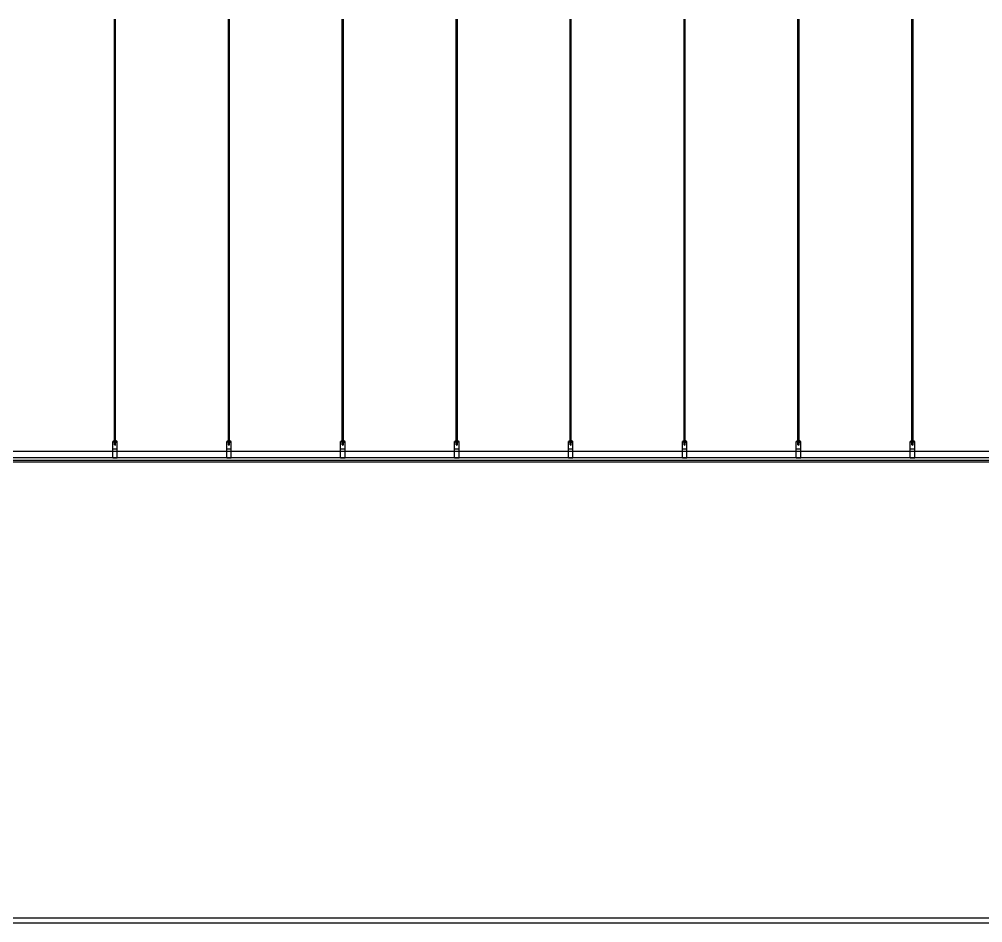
# Model space of a CAD drawing. Header units: millimetres. Extents: x 17311 to 801382, y -242618 to -104888.
# Drawn here: x 141084 to 148695, y -155278 to -148138 of the extents above; entities that cross this region are included whole.
import ezdxf

# ---------------------------------------------------------------- set-up
doc = ezdxf.new("R2010")
doc.units = ezdxf.units.MM
doc.header["$LTSCALE"] = 250
for name, color, linetype in [('A-CEIL', 8, 'Continuous'), ('A-CEIL_EL', 8, 'Continuous'), ('A-FIN', 6, 'Continuous'), ('A-FIN-8', 8, 'Continuous')]:
    doc.layers.add(name, color=color, linetype=linetype)

msp = doc.modelspace()

# ---------------------------------------------------------------- linework, layer by layer
at = {"layer": 'A-CEIL'}
for p, q in [((155204.2, -151626.1, 0), (134818.4, -151626.1, 0)), ((155204.2, -151638.1, 0), (134825.3, -151638.1, 0))]:
    msp.add_line(p, q, dxfattribs=at)
at = {"layer": 'A-CEIL_EL'}
for p, q in [((141835.6, -151502.3, 0), (141835.6, -148138.1, 0)), ((141844.6, -151502.3, 0), (141844.6, -148138.1, 0)), ((142735.6, -151502.3, 0), (142735.6, -148138.1, 0)), ((142744.6, -151502.3, 0), (142744.6, -148138.1, 0)), ((143635.6, -151502.3, 0), (143635.6, -148138.1, 0)), ((143644.6, -151502.3, 0), (143644.6, -148138.1, 0)), ((144535.6, -151502.3, 0), (144535.6, -148138.1, 0)), ((144544.6, -151502.3, 0), (144544.6, -148138.1, 0)), ((145435.6, -151502.3), (145435.6, -148138.1)), ((145444.6, -151502.3), (145444.6, -148138.1)), ((146335.6, -151502.3, 0), (146335.6, -148138.1, 0)), ((146344.6, -151502.3, 0), (146344.6, -148138.1, 0)), ((147235.6, -151502.3, 0), (147235.6, -148138.1, 0)), ((147244.6, -151502.3, 0), (147244.6, -148138.1, 0)), ((148135.6, -151502.3, 0), (148135.6, -148138.1, 0)), ((148144.6, -151502.3, 0), (148144.6, -148138.1, 0)), ((141853.6, -151473.6, 0), (141826.6, -151473.6, 0)), ((141826.6, -151473.6, 0), (141826.6, -151475.1, 0)), ((141849.6, -151468.6, 0), (141830.6, -151468.6, 0)), ((141830.6, -151468.6, 0), (141830.6, -151473.6, 0)), ((141849.6, -151468.6, 0), (141849.6, -151473.6, 0)), ((141853.6, -151473.6, 0), (141853.6, -151475.1, 0)), ((142753.6, -151473.6, 0), (142726.6, -151473.6, 0)), ((142726.6, -151473.6, 0), (142726.6, -151475.1, 0)), ((142749.6, -151468.6, 0), (142730.6, -151468.6, 0)), ((142730.6, -151468.6, 0), (142730.6, -151473.6, 0)), ((142749.6, -151468.6, 0), (142749.6, -151473.6, 0)), ((142753.6, -151473.6, 0), (142753.6, -151475.1, 0)), ((143653.6, -151473.6, 0), (143626.6, -151473.6, 0)), ((143626.6, -151473.6, 0), (143626.6, -151475.1, 0)), ((143649.6, -151468.6, 0), (143630.6, -151468.6, 0)), ((143630.6, -151468.6, 0), (143630.6, -151473.6, 0)), ((143649.6, -151468.6, 0), (143649.6, -151473.6, 0)), ((143653.6, -151473.6, 0), (143653.6, -151475.1, 0)), ((144553.6, -151473.6, 0), (144526.6, -151473.6, 0)), ((144526.6, -151473.6, 0), (144526.6, -151475.1, 0)), ((144549.6, -151468.6, 0), (144530.6, -151468.6, 0)), ((144530.6, -151468.6, 0), (144530.6, -151473.6, 0)), ((144549.6, -151468.6, 0), (144549.6, -151473.6, 0)), ((144553.6, -151473.6, 0), (144553.6, -151475.1, 0)), ((145453.6, -151473.6, 0), (145426.6, -151473.6, 0)), ((145426.6, -151473.6, 0), (145426.6, -151475.1, 0)), ((145449.6, -151468.6, 0), (145430.6, -151468.6, 0)), ((145430.6, -151468.6, 0), (145430.6, -151473.6, 0)), ((145449.6, -151468.6, 0), (145449.6, -151473.6, 0)), ((145453.6, -151473.6, 0), (145453.6, -151475.1, 0)), ((146353.6, -151473.6, 0), (146326.6, -151473.6, 0)), ((146326.6, -151473.6, 0), (146326.6, -151475.1, 0)), ((146349.6, -151468.6, 0), (146330.6, -151468.6, 0)), ((146330.6, -151468.6, 0), (146330.6, -151473.6, 0)), ((146349.6, -151468.6, 0), (146349.6, -151473.6, 0)), ((146353.6, -151473.6, 0), (146353.6, -151475.1, 0)), ((147253.6, -151473.6, 0), (147226.6, -151473.6, 0)), ((147226.6, -151473.6, 0), (147226.6, -151475.1, 0)), ((147249.6, -151468.6, 0), (147230.6, -151468.6, 0)), ((147230.6, -151468.6, 0), (147230.6, -151473.6, 0)), ((147249.6, -151468.6, 0), (147249.6, -151473.6, 0)), ((147253.6, -151473.6, 0), (147253.6, -151475.1, 0)), ((148153.6, -151473.6, 0), (148126.6, -151473.6, 0)), ((148126.6, -151473.6, 0), (148126.6, -151475.1, 0)), ((148149.6, -151468.6, 0), (148130.6, -151468.6, 0)), ((148130.6, -151468.6, 0), (148130.6, -151473.6, 0)), ((148149.6, -151468.6, 0), (148149.6, -151473.6, 0)), ((148153.6, -151473.6, 0), (148153.6, -151475.1, 0)), ((141822.6, -151606.3, 0), (141822.6, -151475.1, 0)), ((141857.6, -151475.1, 0), (141822.6, -151475.1, 0)), ((141857.6, -151476.3, 0), (141822.6, -151476.3, 0)), ((141857.6, -151534.6, 0), (141822.6, -151534.6, 0)), ((141826.6, -151476.3, 0), (141826.6, -151477.8, 0)), ((141853.6, -151477.8, 0), (141826.6, -151477.8, 0)), ((141830.6, -151477.8, 0), (141830.6, -151482.8, 0)), ((141849.6, -151482.8, 0), (141830.6, -151482.8, 0)), ((141835.6, -151502.3, 0), (141835.6, -151482.8, 0)), ((141844.6, -151502.3, 0), (141844.6, -151482.8, 0)), ((141849.6, -151477.8, 0), (141849.6, -151482.8, 0)), ((141853.6, -151476.3, 0), (141853.6, -151477.8, 0)), ((141857.6, -151606.3, 0), (141857.6, -151475.1, 0)), ((142722.6, -151606.3, 0), (142722.6, -151475.1, 0)), ((142757.6, -151475.1, 0), (142722.6, -151475.1, 0)), ((142757.6, -151476.3, 0), (142722.6, -151476.3, 0)), ((142757.6, -151534.6, 0), (142722.6, -151534.6, 0)), ((142726.6, -151476.3, 0), (142726.6, -151477.8, 0)), ((142753.6, -151477.8, 0), (142726.6, -151477.8, 0)), ((142730.6, -151477.8, 0), (142730.6, -151482.8, 0)), ((142749.6, -151482.8, 0), (142730.6, -151482.8, 0)), ((142735.6, -151502.3, 0), (142735.6, -151482.8, 0)), ((142744.6, -151502.3, 0), (142744.6, -151482.8, 0)), ((142749.6, -151477.8, 0), (142749.6, -151482.8, 0)), ((142753.6, -151476.3, 0), (142753.6, -151477.8, 0)), ((142757.6, -151606.3, 0), (142757.6, -151475.1, 0)), ((143622.6, -151606.3, 0), (143622.6, -151475.1, 0)), ((143657.6, -151475.1, 0), (143622.6, -151475.1, 0)), ((143657.6, -151476.3, 0), (143622.6, -151476.3, 0)), ((143657.6, -151534.6, 0), (143622.6, -151534.6, 0)), ((143626.6, -151476.3, 0), (143626.6, -151477.8, 0)), ((143653.6, -151477.8, 0), (143626.6, -151477.8, 0)), ((143630.6, -151477.8, 0), (143630.6, -151482.8, 0)), ((143649.6, -151482.8, 0), (143630.6, -151482.8, 0)), ((143635.6, -151502.3, 0), (143635.6, -151482.8, 0)), ((143644.6, -151502.3, 0), (143644.6, -151482.8, 0)), ((143649.6, -151477.8, 0), (143649.6, -151482.8, 0)), ((143653.6, -151476.3, 0), (143653.6, -151477.8, 0)), ((143657.6, -151606.3, 0), (143657.6, -151475.1, 0)), ((144522.6, -151606.3, 0), (144522.6, -151475.1, 0)), ((144557.6, -151475.1, 0), (144522.6, -151475.1, 0)), ((144557.6, -151476.3, 0), (144522.6, -151476.3, 0)), ((144557.6, -151534.6, 0), (144522.6, -151534.6, 0)), ((144526.6, -151476.3, 0), (144526.6, -151477.8, 0)), ((144553.6, -151477.8, 0), (144526.6, -151477.8, 0)), ((144530.6, -151477.8, 0), (144530.6, -151482.8, 0)), ((144549.6, -151482.8, 0), (144530.6, -151482.8, 0)), ((144535.6, -151502.3, 0), (144535.6, -151482.8, 0)), ((144544.6, -151502.3, 0), (144544.6, -151482.8, 0)), ((144549.6, -151477.8, 0), (144549.6, -151482.8, 0)), ((144553.6, -151476.3, 0), (144553.6, -151477.8, 0)), ((144557.6, -151606.3, 0), (144557.6, -151475.1, 0)), ((145422.6, -151606.3, 0), (145422.6, -151475.1, 0)), ((145457.6, -151475.1, 0), (145422.6, -151475.1, 0)), ((145457.6, -151476.3, 0), (145422.6, -151476.3, 0)), ((145457.6, -151534.6, 0), (145422.6, -151534.6, 0)), ((145426.6, -151476.3, 0), (145426.6, -151477.8, 0)), ((145453.6, -151477.8, 0), (145426.6, -151477.8, 0)), ((145430.6, -151477.8, 0), (145430.6, -151482.8, 0)), ((145449.6, -151482.8, 0), (145430.6, -151482.8, 0)), ((145435.6, -151502.3, 0), (145435.6, -151482.8, 0)), ((145444.6, -151502.3, 0), (145444.6, -151482.8, 0)), ((145449.6, -151477.8, 0), (145449.6, -151482.8, 0)), ((145453.6, -151476.3, 0), (145453.6, -151477.8, 0)), ((145457.6, -151606.3, 0), (145457.6, -151475.1, 0)), ((146322.6, -151606.3, 0), (146322.6, -151475.1, 0)), ((146357.6, -151475.1, 0), (146322.6, -151475.1, 0)), ((146357.6, -151476.3, 0), (146322.6, -151476.3, 0)), ((146357.6, -151534.6, 0), (146322.6, -151534.6, 0)), ((146326.6, -151476.3, 0), (146326.6, -151477.8, 0)), ((146353.6, -151477.8, 0), (146326.6, -151477.8, 0)), ((146330.6, -151477.8, 0), (146330.6, -151482.8, 0)), ((146349.6, -151482.8, 0), (146330.6, -151482.8, 0)), ((146335.6, -151502.3, 0), (146335.6, -151482.8, 0)), ((146344.6, -151502.3, 0), (146344.6, -151482.8, 0)), ((146349.6, -151477.8, 0), (146349.6, -151482.8, 0)), ((146353.6, -151476.3, 0), (146353.6, -151477.8, 0)), ((146357.6, -151606.3, 0), (146357.6, -151475.1, 0)), ((147222.6, -151606.3, 0), (147222.6, -151475.1, 0)), ((147257.6, -151475.1, 0), (147222.6, -151475.1, 0)), ((147257.6, -151476.3, 0), (147222.6, -151476.3, 0)), ((147257.6, -151534.6, 0), (147222.6, -151534.6, 0)), ((147226.6, -151476.3, 0), (147226.6, -151477.8, 0)), ((147253.6, -151477.8, 0), (147226.6, -151477.8, 0)), ((147230.6, -151477.8, 0), (147230.6, -151482.8, 0)), ((147249.6, -151482.8, 0), (147230.6, -151482.8, 0)), ((147235.6, -151502.3, 0), (147235.6, -151482.8, 0)), ((147244.6, -151502.3, 0), (147244.6, -151482.8, 0)), ((147249.6, -151477.8, 0), (147249.6, -151482.8, 0)), ((147253.6, -151476.3, 0), (147253.6, -151477.8, 0)), ((147257.6, -151606.3, 0), (147257.6, -151475.1, 0)), ((148122.6, -151606.3, 0), (148122.6, -151475.1, 0)), ((148157.6, -151475.1, 0), (148122.6, -151475.1, 0)), ((148157.6, -151476.3, 0), (148122.6, -151476.3, 0)), ((148157.6, -151534.6, 0), (148122.6, -151534.6, 0)), ((148126.6, -151476.3, 0), (148126.6, -151477.8, 0)), ((148153.6, -151477.8, 0), (148126.6, -151477.8, 0)), ((148130.6, -151477.8, 0), (148130.6, -151482.8, 0)), ((148149.6, -151482.8, 0), (148130.6, -151482.8, 0)), ((148135.6, -151502.3, 0), (148135.6, -151482.8, 0)), ((148144.6, -151502.3, 0), (148144.6, -151482.8, 0)), ((148149.6, -151477.8, 0), (148149.6, -151482.8, 0)), ((148153.6, -151476.3, 0), (148153.6, -151477.8, 0)), ((148157.6, -151606.3, 0), (148157.6, -151475.1, 0)), ((155184.3, -151555.1, 0), (134885.8, -151555.1)), ((155184.3, -151605.1, 0), (134885.8, -151605.1)), ((141857.6, -151555.1, 0), (141822.6, -151555.1, 0)), ((141857.6, -151605.1, 0), (141822.6, -151605.1, 0)), ((141857.6, -151606.3, 0), (141822.6, -151606.3, 0)), ((142757.6, -151555.1, 0), (142722.6, -151555.1, 0)), ((142757.6, -151605.1, 0), (142722.6, -151605.1, 0)), ((142757.6, -151606.3, 0), (142722.6, -151606.3, 0)), ((143657.6, -151555.1, 0), (143622.6, -151555.1, 0)), ((143657.6, -151605.1, 0), (143622.6, -151605.1, 0)), ((143657.6, -151606.3, 0), (143622.6, -151606.3, 0)), ((144557.6, -151555.1, 0), (144522.6, -151555.1, 0)), ((144557.6, -151605.1, 0), (144522.6, -151605.1, 0)), ((144557.6, -151606.3, 0), (144522.6, -151606.3, 0)), ((145457.6, -151555.1, 0), (145422.6, -151555.1, 0)), ((145457.6, -151605.1, 0), (145422.6, -151605.1, 0)), ((145457.6, -151606.3, 0), (145422.6, -151606.3, 0)), ((146357.6, -151555.1, 0), (146322.6, -151555.1, 0)), ((146357.6, -151605.1, 0), (146322.6, -151605.1, 0)), ((146357.6, -151606.3, 0), (146322.6, -151606.3, 0)), ((147257.6, -151555.1, 0), (147222.6, -151555.1, 0)), ((147257.6, -151605.1, 0), (147222.6, -151605.1, 0)), ((147257.6, -151606.3, 0), (147222.6, -151606.3, 0)), ((148157.6, -151555.1, 0), (148122.6, -151555.1, 0)), ((148157.6, -151605.1, 0), (148122.6, -151605.1, 0)), ((148157.6, -151606.3, 0), (148122.6, -151606.3, 0))]:
    msp.add_line(p, q, dxfattribs=at)
for centre in [(141840.1, -151490.8, 0), (142740.1, -151490.8, 0), (143640.1, -151490.8, 0), (144540.1, -151490.8, 0), (145440.1, -151490.8, 0), (146340.1, -151490.8, 0), (147240.1, -151490.8, 0), (148140.1, -151490.8, 0)]:
    msp.add_arc(centre, 12.4, 248.71498, 291.28502, dxfattribs=at)
at = {"layer": 'A-FIN', "linetype": 'Continuous'}
msp.add_line((134795.3, -155238.1), (155668.4, -155238.1), dxfattribs=at)
at = {"layer": 'A-FIN-8', "linetype": 'Continuous'}
msp.add_line((134795.3, -155278.1), (155672.1, -155278.1), dxfattribs=at)

doc.saveas('drawing.dxf')
